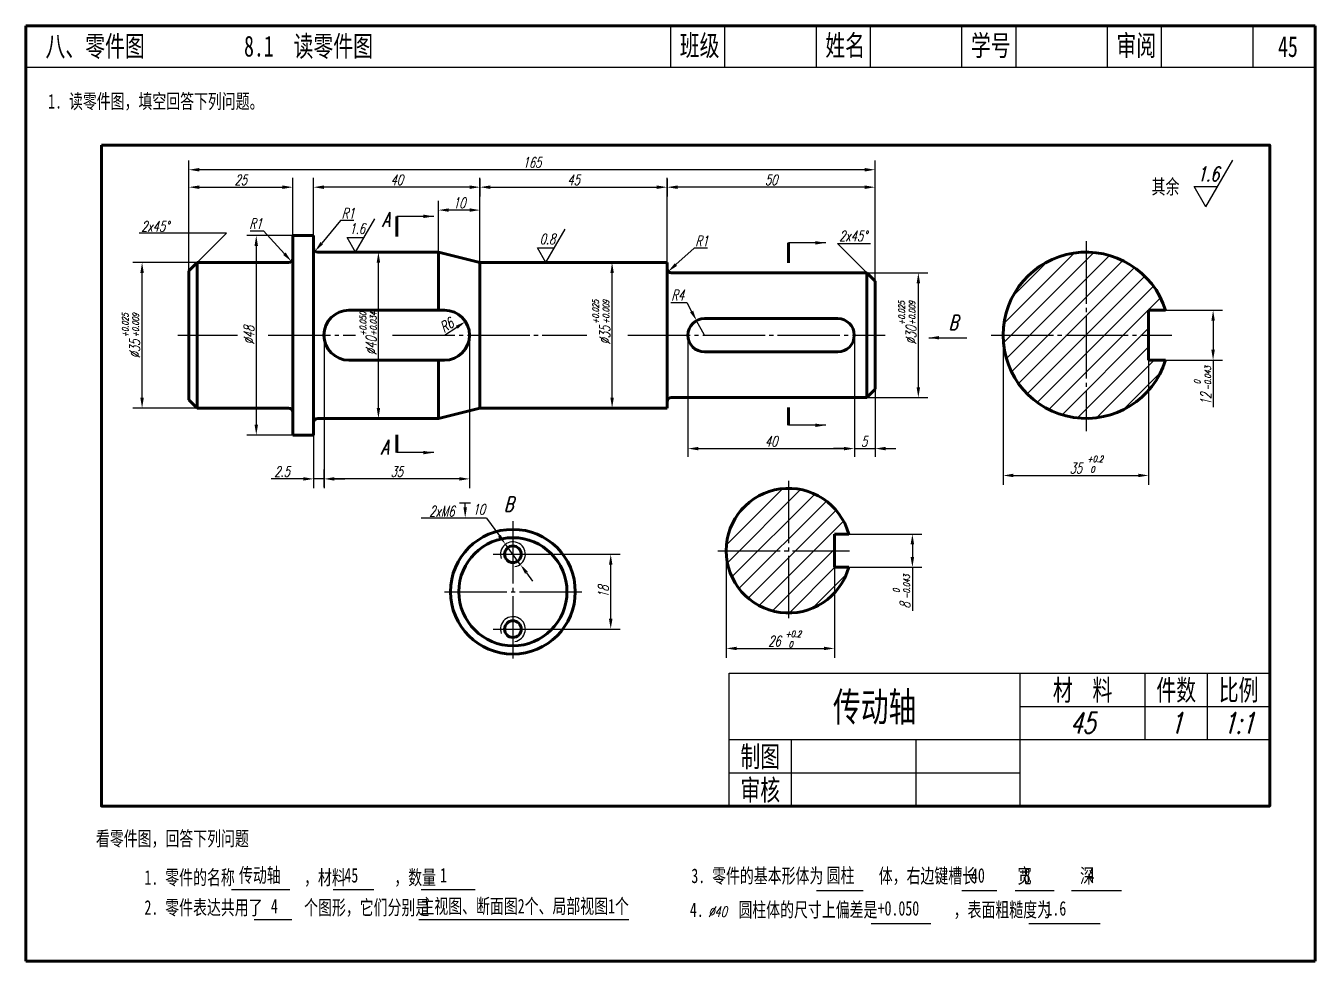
# Model space of a CAD drawing. Header units: millimetres. Extents: x -523 to 1030, y -411 to 275.
# Drawn here: x -522.6 to -212.6, y 50.4 to 275.4 of the extents above; entities that cross this region are included whole.
import ezdxf
from ezdxf.enums import TextEntityAlignment as Align

# ---------------------------------------------------------------- set-up
doc = ezdxf.new("R2010")
doc.units = ezdxf.units.MM
doc.header["$PDMODE"] = 33
doc.header["$PDSIZE"] = 1.5
doc.linetypes.add('myCENTER', pattern=[18, 15, -1, 1, -1])
for name, color, linetype, lineweight in [('中心线', 7, 'myCENTER', 25), ('剖面线', 7, 'Continuous', 25), ('尺寸', 7, 'Continuous', 25), ('文字', 7, 'Continuous', 25), ('标注', 7, 'Continuous', 25), ('标题文字', 7, 'Continuous', 25), ('答案文字', 1, 'Continuous', 25), ('粗实线', 7, 'Continuous', 50), ('细实线', 7, 'Continuous', 25)]:
    doc.layers.add(name, color=color, linetype=linetype, lineweight=lineweight)
doc.styles.add('上下标-1.5号', font='txt.shx', dxfattribs={"width": 0.7, "oblique": 15, "height": 1.5})
doc.styles.add('字母标注-2.5号', font='txt.shx', dxfattribs={"width": 0.7, "oblique": 15, "height": 2.5})
doc.styles.add('字母标注-3.5号', font='txt.shx', dxfattribs={"width": 0.7, "oblique": 15, "height": 3.5})
doc.styles.add('尺寸文字1-2.5号', font='txt.shx', dxfattribs={"width": 0.7, "oblique": 15, "height": 2.5})
doc.styles.add('标题汉字1-5号', font='SimSun.ttf', dxfattribs={"width": 0.7, "height": 5})
doc.styles.add('标题汉字2-3.5号', font='SimSun.ttf', dxfattribs={"width": 0.7, "height": 3.5})
doc.dimstyles.new('ISO-25', dxfattribs={"dimtxt": 3.5, "dimasz": 2.5, "dimexe": 2.25, "dimexo": 0, "dimgap": 0.5, "dimtad": 1, "dimdsep": 46, "dimtxsty": '尺寸文字1-2.5号', "dimcen": 2.5, "dimadec": 0, "dimazin": 0, "dimtfac": 1, "dimtmove": 0, "dimatfit": 2, "dimfxl": 0, "dimarcsym": 0})
doc.dimstyles.new('尺寸25', dxfattribs={"dimtxt": 2.5, "dimasz": 2.5, "dimexe": 2, "dimexo": 0, "dimgap": 0.5, "dimtad": 1, "dimdec": 0, "dimdsep": 46, "dimtxsty": '尺寸文字1-2.5号', "dimcen": 0, "dimadec": 0, "dimazin": 0, "dimtol": 1, "dimtp": 0.039, "dimtfac": 0.6, "dimtdec": 3, "dimtmove": 0, "dimatfit": 3, "dimfxl": 0, "dimarcsym": 0})
doc.dimstyles.new('水平标注25', dxfattribs={"dimtxt": 2.5, "dimasz": 2.5, "dimexe": 2, "dimexo": 0, "dimgap": 0.5, "dimtad": 1, "dimtih": 1, "dimtoh": 1, "dimdec": 0, "dimzin": 0, "dimdsep": 46, "dimtxsty": '尺寸文字1-2.5号', "dimcen": 0, "dimadec": 0, "dimazin": 0, "dimtfac": 1, "dimtdec": 0, "dimtmove": 1, "dimatfit": 2, "dimfxl": 0, "dimtolj": 1, "dimtzin": 0, "dimarcsym": 0})
pattern_1 = [(45, (-1588.9036, -572.3216), (-2.245064, 2.245064), [])]

# ---------------------------------------------------------------- blocks, each defined once
blk = doc.blocks.new('*D114')
at = {"layer": 'Defpoints', "color": 0}
for p in [(-494.66, 218.47), (-481.42, 218.47), (-481.42, 183.47)]:
    blk.add_point(p, dxfattribs=at)
at = {"layer": '尺寸', "color": 0, "lineweight": -2}
for p, q in [((-481.42, 218.47), (-496.91, 218.47)), ((-494.66, 185.97), (-494.66, 215.97)), ((-481.42, 183.47), (-496.91, 183.47))]:
    blk.add_line(p, q, dxfattribs=at)
at = {"layer": '尺寸', "color": 0}
for points in [[(-495.08, 215.97), (-494.24, 215.97), (-494.66, 218.47)], [(-495.08, 185.97), (-494.24, 185.97), (-494.66, 183.47)]]:
    blk.add_solid(points, dxfattribs=at)
at = {"layer": '尺寸', "color": 0, "insert": (-496.41, 197.66), "char_height": 2.5, "attachment_point": 5, "rotation": 90, "style": '尺寸文字1-2.5号'}
blk.add_mtext('%%c35', dxfattribs=at)
blk = doc.blocks.new('*D115')
at = {"layer": 'Defpoints', "color": 0}
for p in [(-458.42, 224.97), (-467.21, 176.97), (-458.42, 176.97)]:
    blk.add_point(p, dxfattribs=at)
at = {"layer": '尺寸', "color": 0, "lineweight": -2}
for p, q in [((-458.42, 224.97), (-469.46, 224.97)), ((-467.21, 222.47), (-467.21, 179.47)), ((-458.42, 176.97), (-469.46, 176.97))]:
    blk.add_line(p, q, dxfattribs=at)
at = {"layer": '尺寸', "color": 0}
for points in [[(-467.62, 222.47), (-466.79, 222.47), (-467.21, 224.97)], [(-467.62, 179.47), (-466.79, 179.47), (-467.21, 176.97)]]:
    blk.add_solid(points, dxfattribs=at)
at = {"layer": '尺寸', "color": 0, "insert": (-468.96, 200.97), "char_height": 2.5, "attachment_point": 5, "rotation": 90, "style": '尺寸文字1-2.5号'}
blk.add_mtext('%%c48', dxfattribs=at)
blk = doc.blocks.new('*D116')
at = {"layer": 'Defpoints', "color": 0}
for p in [(-368.17, 216.3), (-367.42, 216.97)]:
    blk.add_point(p, dxfattribs=at)
at = {"layer": '尺寸', "color": 0, "lineweight": -2}
for p, q in [((-361.96, 221.89), (-366.31, 217.97)), ((-358.75, 221.89), (-361.96, 221.89))]:
    blk.add_line(p, q, dxfattribs=at)
at = {"layer": '尺寸', "color": 0}
blk.add_solid([(-366.59, 218.28), (-366.03, 217.66), (-368.17, 216.3)], dxfattribs=at)
at = {"layer": '尺寸', "color": 0, "insert": (-360.1, 223.64), "char_height": 2.5, "attachment_point": 5, "style": '尺寸文字1-2.5号'}
blk.add_mtext('\\A1;R1', dxfattribs=at)
blk = doc.blocks.new('*D117')
at = {"layer": 'Defpoints', "color": 0}
for p in [(-423.42, 231.08), (-423.42, 220.97), (-413.42, 218.47)]:
    blk.add_point(p, dxfattribs=at)
at = {"layer": '尺寸', "color": 0, "lineweight": -2}
for p, q in [((-423.42, 220.97), (-423.42, 233.33)), ((-413.42, 218.47), (-413.42, 233.33)), ((-415.92, 231.08), (-420.92, 231.08))]:
    blk.add_line(p, q, dxfattribs=at)
at = {"layer": '尺寸', "color": 0}
for points in [[(-420.92, 231.5), (-420.92, 230.67), (-423.42, 231.08)], [(-415.92, 231.5), (-415.92, 230.67), (-413.42, 231.08)]]:
    blk.add_solid(points, dxfattribs=at)
at = {"layer": '尺寸', "color": 0, "insert": (-418.42, 232.83), "char_height": 2.5, "attachment_point": 5, "style": '尺寸文字1-2.5号'}
blk.add_mtext('10', dxfattribs=at)
blk = doc.blocks.new('*D118')
at = {"layer": 'Defpoints', "color": 0}
for p in [(-453.42, 236.59), (-413.42, 233.08), (-453.42, 224.97)]:
    blk.add_point(p, dxfattribs=at)
at = {"layer": '尺寸', "color": 0, "lineweight": -2}
for p, q in [((-453.42, 224.97), (-453.42, 238.84)), ((-413.42, 233.08), (-413.42, 238.84)), ((-415.92, 236.59), (-450.92, 236.59))]:
    blk.add_line(p, q, dxfattribs=at)
at = {"layer": '尺寸', "color": 0}
for points in [[(-450.92, 237.01), (-450.92, 236.17), (-453.42, 236.59)], [(-415.92, 237.01), (-415.92, 236.17), (-413.42, 236.59)]]:
    blk.add_solid(points, dxfattribs=at)
at = {"layer": '尺寸', "color": 0, "insert": (-433.42, 238.34), "char_height": 2.5, "attachment_point": 5, "style": '尺寸文字1-2.5号'}
blk.add_mtext('40', dxfattribs=at)
blk = doc.blocks.new('*D119')
at = {"layer": 'Defpoints', "color": 0}
for p in [(-413.42, 238.59), (-368.42, 236.59), (-368.42, 218.47)]:
    blk.add_point(p, dxfattribs=at)
at = {"layer": '尺寸', "color": 0, "lineweight": -2}
for p, q in [((-368.42, 218.47), (-368.42, 238.84)), ((-413.42, 238.59), (-413.42, 234.34)), ((-410.92, 236.59), (-370.92, 236.59))]:
    blk.add_line(p, q, dxfattribs=at)
at = {"layer": '尺寸', "color": 0}
for points in [[(-410.92, 237.01), (-410.92, 236.17), (-413.42, 236.59)], [(-370.92, 237.01), (-370.92, 236.17), (-368.42, 236.59)]]:
    blk.add_solid(points, dxfattribs=at)
at = {"layer": '尺寸', "color": 0, "insert": (-390.92, 238.34), "char_height": 2.5, "attachment_point": 5, "style": '尺寸文字1-2.5号'}
blk.add_mtext('45', dxfattribs=at)
blk = doc.blocks.new('*D120')
at = {"layer": 'Defpoints', "color": 0}
for p in [(-458.42, 236.59), (-458.42, 224.97), (-483.42, 216.47)]:
    blk.add_point(p, dxfattribs=at)
at = {"layer": '尺寸', "color": 0, "lineweight": -2}
for p, q in [((-483.42, 216.47), (-483.42, 238.84)), ((-458.42, 224.97), (-458.42, 238.84)), ((-480.92, 236.59), (-460.92, 236.59))]:
    blk.add_line(p, q, dxfattribs=at)
at = {"layer": '尺寸', "color": 0}
for points in [[(-480.92, 237.01), (-480.92, 236.17), (-483.42, 236.59)], [(-460.92, 237.01), (-460.92, 236.17), (-458.42, 236.59)]]:
    blk.add_solid(points, dxfattribs=at)
at = {"layer": '尺寸', "color": 0, "insert": (-470.92, 238.34), "char_height": 2.5, "attachment_point": 5, "style": '尺寸文字1-2.5号'}
blk.add_mtext('25', dxfattribs=at)
blk = doc.blocks.new('*D121')
at = {"layer": 'Defpoints', "color": 0}
for p in [(-437.84, 220.97), (-436.62, 220.97), (-435.4, 180.97)]:
    blk.add_point(p, dxfattribs=at)
at = {"layer": '尺寸', "color": 0, "lineweight": -2}
for p, q in [((-436.62, 220.97), (-440.09, 220.97)), ((-437.84, 183.47), (-437.84, 218.47)), ((-435.4, 180.97), (-440.09, 180.97))]:
    blk.add_line(p, q, dxfattribs=at)
at = {"layer": '尺寸', "color": 0}
for points in [[(-438.25, 218.47), (-437.42, 218.47), (-437.84, 220.97)], [(-438.25, 183.47), (-437.42, 183.47), (-437.84, 180.97)]]:
    blk.add_solid(points, dxfattribs=at)
at = {"layer": '尺寸', "color": 0, "insert": (-439.59, 198.43), "char_height": 2.5, "attachment_point": 5, "rotation": 90, "style": '尺寸文字1-2.5号'}
blk.add_mtext('%%c40', dxfattribs=at)
blk = doc.blocks.new('*D122')
at = {"layer": 'Defpoints', "color": 0}
for p in [(-382.18, 218.47), (-381.66, 218.47), (-383.49, 183.47)]:
    blk.add_point(p, dxfattribs=at)
at = {"layer": '尺寸', "color": 0, "lineweight": -2}
for p, q in [((-382.18, 218.47), (-379.41, 218.47)), ((-381.66, 185.97), (-381.66, 215.97)), ((-383.49, 183.47), (-379.41, 183.47))]:
    blk.add_line(p, q, dxfattribs=at)
at = {"layer": '尺寸', "color": 0}
for points in [[(-382.07, 215.97), (-381.24, 215.97), (-381.66, 218.47)], [(-382.07, 185.97), (-381.24, 185.97), (-381.66, 183.47)]]:
    blk.add_solid(points, dxfattribs=at)
at = {"layer": '尺寸', "color": 0, "insert": (-383.41, 200.97), "char_height": 2.5, "attachment_point": 5, "rotation": 90, "style": '尺寸文字1-2.5号'}
blk.add_mtext('%%C35', dxfattribs=at)
blk = doc.blocks.new('*D123')
at = {"layer": 'Defpoints', "color": 0}
for p in [(-450.92, 200.97), (-453.42, 176.97), (-453.42, 166.43)]:
    blk.add_point(p, dxfattribs=at)
at = {"layer": '尺寸', "color": 0, "lineweight": -2}
for p, q in [((-450.92, 200.97), (-450.92, 164.18)), ((-453.42, 176.97), (-453.42, 164.18)), ((-455.92, 166.43), (-463.59, 166.43)), ((-450.92, 166.43), (-453.42, 166.43)), ((-448.42, 166.43), (-445.92, 166.43))]:
    blk.add_line(p, q, dxfattribs=at)
at = {"layer": '尺寸', "color": 0}
for points in [[(-455.92, 166.85), (-455.92, 166.01), (-453.42, 166.43)], [(-448.42, 166.85), (-448.42, 166.01), (-450.92, 166.43)]]:
    blk.add_solid(points, dxfattribs=at)
at = {"layer": '尺寸', "color": 0, "insert": (-461.01, 168.18), "char_height": 2.5, "attachment_point": 5, "style": '尺寸文字1-2.5号'}
blk.add_mtext('2.5', dxfattribs=at)
blk = doc.blocks.new('*D124')
at = {"layer": 'Defpoints', "color": 0}
for p in [(-415.92, 200.97), (-450.92, 166.43), (-450.92, 164.43)]:
    blk.add_point(p, dxfattribs=at)
at = {"layer": '尺寸', "color": 0, "lineweight": -2}
for p, q in [((-415.92, 200.97), (-415.92, 164.18)), ((-450.92, 164.43), (-450.92, 168.68)), ((-418.42, 166.43), (-448.42, 166.43))]:
    blk.add_line(p, q, dxfattribs=at)
at = {"layer": '尺寸', "color": 0}
for points in [[(-448.42, 166.85), (-448.42, 166.01), (-450.92, 166.43)], [(-418.42, 166.85), (-418.42, 166.01), (-415.92, 166.43)]]:
    blk.add_solid(points, dxfattribs=at)
at = {"layer": '尺寸', "color": 0, "insert": (-433.42, 168.18), "char_height": 2.5, "attachment_point": 5, "style": '尺寸文字1-2.5号'}
blk.add_mtext('35', dxfattribs=at)
blk = doc.blocks.new('*D125')
at = {"layer": 'Defpoints', "color": 0}
for p in [(-416.92, 204.27), (-421.92, 200.97)]:
    blk.add_point(p, dxfattribs=at)
at = {"layer": '尺寸', "color": 0, "lineweight": -2}
blk.add_line((-421.92, 200.97), (-419, 202.9), dxfattribs=at)
at = {"layer": '尺寸', "color": 0}
blk.add_solid([(-419.23, 203.25), (-418.77, 202.55), (-416.92, 204.27)], dxfattribs=at)
at = {"layer": '尺寸', "color": 0, "insert": (-421.43, 203.39), "char_height": 2.5, "attachment_point": 5, "rotation": 33.4229, "style": '尺寸文字1-2.5号'}
blk.add_mtext('R6', dxfattribs=at)
blk = doc.blocks.new('*D126')
at = {"layer": 'Defpoints', "color": 0}
for p in [(-368.42, 238.59), (-368.42, 236.59), (-318.42, 213.97)]:
    blk.add_point(p, dxfattribs=at)
at = {"layer": '尺寸', "color": 0, "lineweight": -2}
for p, q in [((-318.42, 213.97), (-318.42, 238.84)), ((-368.42, 238.59), (-368.42, 234.34)), ((-320.92, 236.59), (-365.92, 236.59))]:
    blk.add_line(p, q, dxfattribs=at)
at = {"layer": '尺寸', "color": 0}
for points in [[(-365.92, 237.01), (-365.92, 236.17), (-368.42, 236.59)], [(-320.92, 237.01), (-320.92, 236.17), (-318.42, 236.59)]]:
    blk.add_solid(points, dxfattribs=at)
at = {"layer": '尺寸', "color": 0, "insert": (-343.42, 238.34), "char_height": 2.5, "attachment_point": 5, "style": '尺寸文字1-2.5号'}
blk.add_mtext('50', dxfattribs=at)
blk = doc.blocks.new('*D103')
at = {"layer": 'Defpoints', "color": 0}
for p in [(-483.42, 240.79), (-483.42, 238.59), (-318.42, 238.59)]:
    blk.add_point(p, dxfattribs=at)
at = {"layer": '尺寸', "color": 0, "lineweight": -2}
for p, q in [((-483.42, 238.59), (-483.42, 243.04)), ((-318.42, 238.59), (-318.42, 243.04)), ((-320.92, 240.79), (-480.92, 240.79))]:
    blk.add_line(p, q, dxfattribs=at)
at = {"layer": '尺寸', "color": 0}
for points in [[(-480.92, 241.2), (-480.92, 240.37), (-483.42, 240.79)], [(-320.92, 241.2), (-320.92, 240.37), (-318.42, 240.79)]]:
    blk.add_solid(points, dxfattribs=at)
at = {"layer": '尺寸', "color": 0, "insert": (-400.92, 242.54), "char_height": 2.5, "attachment_point": 5, "style": '尺寸文字1-2.5号'}
blk.add_mtext('165', dxfattribs=at)
blk = doc.blocks.new('*D127')
at = {"layer": 'Defpoints', "color": 0}
for p in [(-320.42, 215.97), (-308.03, 215.97), (-320.42, 185.97)]:
    blk.add_point(p, dxfattribs=at)
at = {"layer": '尺寸', "color": 0, "lineweight": -2}
for p, q in [((-320.42, 215.97), (-305.78, 215.97)), ((-308.03, 188.47), (-308.03, 213.47)), ((-320.42, 185.97), (-305.78, 185.97))]:
    blk.add_line(p, q, dxfattribs=at)
at = {"layer": '尺寸', "color": 0}
for points in [[(-308.45, 213.47), (-307.61, 213.47), (-308.03, 215.97)], [(-308.45, 188.47), (-307.61, 188.47), (-308.03, 185.97)]]:
    blk.add_solid(points, dxfattribs=at)
at = {"layer": '尺寸', "color": 0, "insert": (-309.78, 200.97), "char_height": 2.5, "attachment_point": 5, "rotation": 90, "style": '尺寸文字1-2.5号'}
blk.add_mtext('%%C30', dxfattribs=at)
blk = doc.blocks.new('*D128')
at = {"layer": 'Defpoints', "color": 0}
for p in [(-287.66, 200.97), (-252.66, 194.97), (-252.66, 167.25)]:
    blk.add_point(p, dxfattribs=at)
at = {"layer": '尺寸', "color": 0, "lineweight": -2}
for p, q in [((-287.66, 200.97), (-287.66, 165)), ((-252.66, 194.97), (-252.66, 165)), ((-285.16, 167.25), (-255.16, 167.25))]:
    blk.add_line(p, q, dxfattribs=at)
at = {"layer": '尺寸', "color": 0}
for points in [[(-285.16, 167.67), (-285.16, 166.84), (-287.66, 167.25)], [(-255.16, 167.67), (-255.16, 166.84), (-252.66, 167.25)]]:
    blk.add_solid(points, dxfattribs=at)
at = {"layer": '尺寸', "color": 0, "insert": (-270.16, 169), "char_height": 2.5, "attachment_point": 5, "style": '尺寸文字1-2.5号'}
blk.add_mtext('35', dxfattribs=at)
blk = doc.blocks.new('*D129')
at = {"layer": 'Defpoints', "color": 0}
for p in [(-248.58, 206.97), (-237.17, 206.97), (-248.58, 194.97)]:
    blk.add_point(p, dxfattribs=at)
at = {"layer": '尺寸', "color": 0, "lineweight": -2}
for p, q in [((-248.58, 206.97), (-234.92, 206.97)), ((-237.17, 204.47), (-237.17, 197.47)), ((-248.58, 194.97), (-234.92, 194.97)), ((-237.17, 194.97), (-237.17, 183.69))]:
    blk.add_line(p, q, dxfattribs=at)
at = {"layer": '尺寸', "color": 0}
for points in [[(-237.58, 204.47), (-236.75, 204.47), (-237.17, 206.97)], [(-237.58, 197.47), (-236.75, 197.47), (-237.17, 194.97)]]:
    blk.add_solid(points, dxfattribs=at)
at = {"layer": '尺寸', "color": 0, "insert": (-238.92, 185.64), "char_height": 2.5, "attachment_point": 5, "rotation": 90, "style": '尺寸文字1-2.5号'}
blk.add_mtext('12', dxfattribs=at)
blk = doc.blocks.new('*D130')
at = {"layer": 'Defpoints', "color": 0}
for p in [(-354.22, 149.16), (-328.22, 145.16), (-328.22, 125.65)]:
    blk.add_point(p, dxfattribs=at)
at = {"layer": '尺寸', "color": 0, "lineweight": -2}
for p, q in [((-354.22, 149.16), (-354.22, 123.4)), ((-328.22, 145.16), (-328.22, 123.4)), ((-351.72, 125.65), (-330.72, 125.65))]:
    blk.add_line(p, q, dxfattribs=at)
at = {"layer": '尺寸', "color": 0}
for points in [[(-351.72, 126.06), (-351.72, 125.23), (-354.22, 125.65)], [(-330.72, 126.06), (-330.72, 125.23), (-328.22, 125.65)]]:
    blk.add_solid(points, dxfattribs=at)
at = {"layer": '尺寸', "color": 0, "insert": (-342.64, 127.4), "char_height": 2.5, "attachment_point": 5, "style": '尺寸文字1-2.5号'}
blk.add_mtext('26', dxfattribs=at)
blk = doc.blocks.new('*D131')
at = {"layer": 'Defpoints', "color": 0}
for p in [(-324.76, 153.16), (-324.76, 145.16), (-309.47, 145.16)]:
    blk.add_point(p, dxfattribs=at)
at = {"layer": '尺寸', "color": 0, "lineweight": -2}
for p, q in [((-324.76, 153.16), (-307.22, 153.16)), ((-309.47, 150.66), (-309.47, 147.66)), ((-324.76, 145.16), (-307.22, 145.16)), ((-309.47, 145.16), (-309.47, 134.68))]:
    blk.add_line(p, q, dxfattribs=at)
at = {"layer": '尺寸', "color": 0}
for points in [[(-309.89, 150.66), (-309.05, 150.66), (-309.47, 153.16)], [(-309.89, 147.66), (-309.05, 147.66), (-309.47, 145.16)]]:
    blk.add_solid(points, dxfattribs=at)
at = {"layer": '尺寸', "color": 0, "insert": (-311.22, 135.99), "char_height": 2.5, "attachment_point": 5, "rotation": 90, "style": '尺寸文字1-2.5号'}
blk.add_mtext('8', dxfattribs=at)
blk = doc.blocks.new('*D132')
at = {"layer": 'Defpoints', "color": 0}
for p in [(-401, 148.29), (-381.99, 148.29), (-400.72, 130.29)]:
    blk.add_point(p, dxfattribs=at)
at = {"layer": '尺寸', "color": 0, "lineweight": -2}
for p, q in [((-401, 148.29), (-379.74, 148.29)), ((-381.99, 132.79), (-381.99, 145.79)), ((-400.72, 130.29), (-379.74, 130.29))]:
    blk.add_line(p, q, dxfattribs=at)
at = {"layer": '尺寸', "color": 0}
for points in [[(-382.41, 145.79), (-381.57, 145.79), (-381.99, 148.29)], [(-382.41, 132.79), (-381.57, 132.79), (-381.99, 130.29)]]:
    blk.add_solid(points, dxfattribs=at)
at = {"layer": '尺寸', "color": 0, "insert": (-383.74, 139.29), "char_height": 2.5, "attachment_point": 5, "rotation": 90, "style": '尺寸文字1-2.5号'}
blk.add_mtext('18', dxfattribs=at)
blk = doc.blocks.new('*D133')
at = {"layer": 'Defpoints', "color": 0}
for p in [(-407.28, 150.71), (-403.73, 145.87)]:
    blk.add_point(p, dxfattribs=at)
at = {"layer": '尺寸', "color": 0, "lineweight": -2}
for p, q in [((-411.86, 156.94), (-408.76, 152.72)), ((-403.73, 145.87), (-407.28, 150.71)), ((-402.25, 143.85), (-400.77, 141.84))]:
    blk.add_line(p, q, dxfattribs=at)
at = {"layer": '尺寸', "color": 0}
for points in [[(-408.42, 152.97), (-409.1, 152.48), (-407.28, 150.71)], [(-401.92, 144.1), (-402.59, 143.61), (-403.73, 145.87)]]:
    blk.add_solid(points, dxfattribs=at)
blk = doc.blocks.new('*D181')
at = {"layer": 'Defpoints', "color": 0}
for p in [(-459.42, 219.47), (-458.75, 218.73)]:
    blk.add_point(p, dxfattribs=at)
at = {"layer": '尺寸', "color": 0, "lineweight": -2}
for p, q in [((-468.7, 226.09), (-465.49, 226.09)), ((-465.49, 226.09), (-460.44, 220.58))]:
    blk.add_line(p, q, dxfattribs=at)
at = {"layer": '尺寸', "color": 0}
blk.add_solid([(-460.13, 220.86), (-460.74, 220.29), (-458.75, 218.73)], dxfattribs=at)
at = {"layer": '尺寸', "color": 0, "insert": (-467.34, 227.84), "char_height": 2.5, "attachment_point": 5, "style": '尺寸文字1-2.5号'}
blk.add_mtext('\\A1;R1', dxfattribs=at)
blk = doc.blocks.new('*D106')
at = {"layer": 'Defpoints', "color": 0}
for p in [(-453.06, 221.2), (-452.42, 221.97)]:
    blk.add_point(p, dxfattribs=at)
at = {"layer": '尺寸', "color": 0, "lineweight": -2}
for p, q in [((-446.97, 228.57), (-451.47, 223.13)), ((-443.76, 228.57), (-446.97, 228.57))]:
    blk.add_line(p, q, dxfattribs=at)
at = {"layer": '尺寸', "color": 0}
blk.add_solid([(-451.79, 223.39), (-451.15, 222.86), (-453.06, 221.2)], dxfattribs=at)
at = {"layer": '尺寸', "color": 0, "insert": (-445.12, 230.32), "char_height": 2.5, "attachment_point": 5, "style": '尺寸文字1-2.5号'}
blk.add_mtext('\\A1;R1', dxfattribs=at)
blk = doc.blocks.new('*D107')
at = {"layer": 'Defpoints', "color": 0}
for p in [(-361.34, 204.48), (-359.42, 200.97)]:
    blk.add_point(p, dxfattribs=at)
at = {"layer": '尺寸', "color": 0, "lineweight": -2}
for p, q in [((-367.52, 208.87), (-363.73, 208.87)), ((-363.73, 208.87), (-362.53, 206.68)), ((-359.42, 200.97), (-361.34, 204.48))]:
    blk.add_line(p, q, dxfattribs=at)
at = {"layer": '尺寸', "color": 0}
blk.add_solid([(-362.17, 206.88), (-362.9, 206.48), (-361.34, 204.48)], dxfattribs=at)
at = {"layer": '尺寸', "color": 0, "insert": (-365.87, 210.62), "char_height": 2.5, "attachment_point": 5, "style": '尺寸文字1-2.5号'}
blk.add_mtext('\\A1;R4', dxfattribs=at)
blk = doc.blocks.new('*D108')
at = {"layer": 'Defpoints', "color": 0}
for p in [(-363.42, 200.97), (-323.42, 200.97), (-323.42, 173.71)]:
    blk.add_point(p, dxfattribs=at)
at = {"layer": '尺寸', "color": 0, "lineweight": -2}
for p, q in [((-363.42, 200.97), (-363.42, 171.71)), ((-323.42, 200.97), (-323.42, 171.71)), ((-360.92, 173.71), (-325.92, 173.71))]:
    blk.add_line(p, q, dxfattribs=at)
at = {"layer": '尺寸', "color": 0}
for points in [[(-360.92, 174.13), (-360.92, 173.3), (-363.42, 173.71)], [(-325.92, 174.13), (-325.92, 173.3), (-323.42, 173.71)]]:
    blk.add_solid(points, dxfattribs=at)
at = {"layer": '尺寸', "color": 0, "insert": (-343.42, 175.46), "char_height": 2.5, "attachment_point": 5, "style": '尺寸文字1-2.5号'}
blk.add_mtext('\\A1;40', dxfattribs=at)
blk = doc.blocks.new('*D109')
at = {"layer": 'Defpoints', "color": 0}
for p in [(-323.42, 200.97), (-318.42, 187.97), (-318.42, 173.71)]:
    blk.add_point(p, dxfattribs=at)
at = {"layer": '尺寸', "color": 0, "lineweight": -2}
for p, q in [((-323.42, 200.97), (-323.42, 171.71)), ((-318.42, 187.97), (-318.42, 171.71)), ((-325.92, 173.71), (-328.42, 173.71)), ((-323.42, 173.71), (-318.42, 173.71)), ((-315.92, 173.71), (-313.42, 173.71))]:
    blk.add_line(p, q, dxfattribs=at)
at = {"layer": '尺寸', "color": 0}
for points in [[(-325.92, 174.13), (-325.92, 173.3), (-323.42, 173.71)], [(-315.92, 174.13), (-315.92, 173.3), (-318.42, 173.71)]]:
    blk.add_solid(points, dxfattribs=at)
at = {"layer": '尺寸', "color": 0, "insert": (-321.08, 175.43), "char_height": 2.5, "attachment_point": 5, "style": '尺寸文字1-2.5号'}
blk.add_mtext('\\A1;5', dxfattribs=at)

msp = doc.modelspace()

# ---------------------------------------------------------------- hatches: boundary and pattern name
at = {"layer": '剖面线'}
h = msp.add_hatch(dxfattribs=at)
h.set_pattern_fill('ANSI31', color=256, style=0)
h.set_pattern_definition(pattern_1)
h.paths.add_polyline_path([(-248.585, 194.97), (-252.664, 194.97), (-252.664, 206.97), (-248.585, 206.97, 6.5131307)])
h = msp.add_hatch(dxfattribs=at)
h.set_pattern_fill('ANSI31', color=256, style=0)
h.set_pattern_definition(pattern_1)
h.paths.add_polyline_path([(-328.22, 153.159), (-324.763, 153.159, 7.3642081), (-324.763, 145.159), (-328.22, 145.159)])

# ---------------------------------------------------------------- linework, layer by layer
at = {"layer": '中心线'}
for p, q in [((-267.664, 223.566), (-267.664, 177.913)), ((-486.091, 200.97), (-471.747, 200.97)), ((-464.336, 200.97), (-443.34, 200.97)), ((-434.448, 200.97), (-387.763, 200.97)), ((-377.882, 200.97), (-315.982, 200.97)), ((-290.551, 200.97), (-247.077, 200.97)), ((-339.22, 165.946), (-339.22, 132.434)), ((-405.507, 156.228), (-405.507, 122.467)), ((-356.251, 149.159), (-324.573, 149.159)), ((-410.219, 148.288), (-400.999, 148.288)), ((-421.953, 139.288), (-388.427, 139.288)), ((-410.219, 130.288), (-400.72, 130.288))]:
    msp.add_line(p, q, dxfattribs=at)
at = {"layer": '尺寸'}
for p, q in [((-474.352, 225.541), (-495.353, 225.541)), ((-481.423, 218.47), (-474.352, 225.541)), ((-320.423, 215.97), (-327.494, 223.041)), ((-327.494, 223.041), (-319.526, 223.041)), ((-418.325, 160.642), (-415.693, 160.642)), ((-411.855, 156.94), (-427.595, 156.94))]:
    msp.add_line(p, q, dxfattribs=at)
msp.add_lwpolyline([(-416.977, 159.554), (-416.977, 160.642)], dxfattribs=at)
msp.add_solid([(-416.56, 159.554), (-416.977, 157.054), (-417.393, 159.554)], dxfattribs=at)
at = {"layer": '文字'}
for p, q in [((-473.2, 67.631), (-459.114, 67.631)), ((-448.71, 67.631), (-438.946, 67.631)), ((-427.582, 67.631), (-414.616, 67.631)), ((-332.52, 67.453), (-321.336, 67.453)), ((-297.576, 67.453), (-289.128, 67.453)), ((-284.728, 67.453), (-275.401, 67.453)), ((-271.177, 67.453), (-259.209, 67.453)), ((-467.733, 60.425), (-458.641, 60.425)), ((-428.12, 60.425), (-377.674, 60.425)), ((-319.361, 59.449), (-305.033, 59.449)), ((-281.448, 59.449), (-264.338, 59.449))]:
    msp.add_line(p, q, dxfattribs=at)
at = {"layer": '标注'}
for p, q in [((-238.92, 231.857), (-232.454, 243.057)), ((-241.749, 236.757), (-236.091, 236.757)), ((-238.92, 231.857), (-241.749, 236.757)), ((-443.337, 220.97), (-438.718, 228.97)), ((-397.596, 218.47), (-392.978, 226.47)), ((-445.357, 224.47), (-441.316, 224.47)), ((-443.337, 220.97), (-445.357, 224.47)), ((-399.617, 221.97), (-395.576, 221.97)), ((-397.596, 218.47), (-399.617, 221.97))]:
    msp.add_line(p, q, dxfattribs=at)
at = {"layer": '粗实线'}
for p, q in [((-522.618, 275.413), (-522.618, 50.413)), ((-212.618, 275.413), (-522.618, 275.413)), ((-212.618, 50.413), (-212.618, 275.413)), ((-433.449, 229.574), (-433.449, 224.737)), ((-458.423, 224.97), (-458.423, 219.47)), ((-458.423, 224.97), (-453.423, 224.97)), ((-453.423, 224.97), (-453.423, 221.97)), ((-339.22, 223.207), (-339.22, 218.37)), ((-453.423, 179.97), (-453.423, 221.97)), ((-452.423, 220.97), (-423.423, 220.97)), ((-423.423, 220.97), (-423.423, 206.97)), ((-413.423, 218.47), (-423.423, 220.97)), ((-481.423, 218.47), (-483.423, 216.47)), ((-481.423, 218.47), (-459.423, 218.47)), ((-481.423, 218.47), (-481.423, 183.47)), ((-458.423, 182.47), (-458.423, 219.47)), ((-413.423, 218.47), (-413.423, 183.47)), ((-413.423, 218.47), (-368.423, 218.47)), ((-368.423, 218.47), (-368.423, 216.97)), ((-483.423, 216.47), (-483.423, 185.47)), ((-368.423, 216.97), (-368.423, 184.97)), ((-367.423, 215.97), (-320.423, 215.97)), ((-320.423, 215.97), (-318.423, 213.97)), ((-320.423, 215.97), (-320.423, 185.97)), ((-318.423, 213.97), (-318.423, 187.97)), ((-444.923, 206.97), (-421.923, 206.97)), ((-359.423, 204.97), (-327.423, 204.97)), ((-252.664, 206.97), (-252.664, 194.97)), ((-252.664, 206.97), (-248.585, 206.97)), ((-359.423, 196.97), (-327.423, 196.97)), ((-444.923, 194.97), (-421.923, 194.97)), ((-423.423, 194.97), (-423.423, 180.97)), ((-252.664, 194.97), (-248.585, 194.97)), ((-318.423, 187.97), (-320.423, 185.97)), ((-483.423, 185.47), (-481.423, 183.47)), ((-481.423, 183.47), (-459.423, 183.47)), ((-413.423, 183.47), (-423.423, 180.97)), ((-413.423, 183.47), (-368.423, 183.47)), ((-368.423, 183.47), (-368.423, 184.97)), ((-367.423, 185.97), (-320.423, 185.97)), ((-339.22, 183.607), (-339.22, 179.326)), ((-458.423, 176.97), (-458.423, 182.47)), ((-453.423, 176.97), (-453.423, 179.97)), ((-452.423, 180.97), (-423.423, 180.97)), ((-458.423, 176.97), (-453.423, 176.97)), ((-433.449, 177.027), (-433.449, 172.745)), ((-328.22, 153.159), (-328.22, 145.159)), ((-328.22, 153.159), (-324.763, 153.159)), ((-328.22, 145.159), (-324.763, 145.159)), ((-522.618, 50.413), (-212.618, 50.413))]:
    msp.add_line(p, q, dxfattribs=at)
msp.add_lwpolyline([(-504.428, 246.724), (-223.535, 246.724), (-223.535, 87.711), (-504.428, 87.711)], close=True, dxfattribs=at)
for centre, radius in [((-405.507, 139.288), 15), ((-405.507, 139.288), 13), ((-405.507, 148.288), 2), ((-405.507, 130.288), 2)]:
    msp.add_circle(centre, radius, dxfattribs=at)
for centre, radius, start, end in [((-452.423, 221.97), 1, 180, 270), ((-267.664, 200.97), 20, 17.4576, 342.5424), ((-459.423, 219.47), 1, 270, 0), ((-367.423, 216.97), 1, 180, 270), ((-444.923, 200.97), 6, 90, 270), ((-421.923, 200.97), 6, 270, 90), ((-359.423, 200.97), 4, 90, 270), ((-327.423, 200.97), 4, 270, 90), ((-459.423, 182.47), 1, 0, 90), ((-367.423, 184.97), 1, 90, 180), ((-452.423, 179.97), 1, 90, 180), ((-339.22, 149.159), 15, 15.46601, 344.53399)]:
    msp.add_arc(centre, radius, start, end, dxfattribs=at)
at = {"layer": '细实线'}
for p, q in [((-367.618, 275.413), (-367.618, 265.413)), ((-354.618, 275.413), (-354.618, 265.413)), ((-332.618, 275.413), (-332.618, 265.413)), ((-319.618, 275.413), (-319.618, 265.413)), ((-297.618, 275.413), (-297.618, 265.413)), ((-284.618, 275.413), (-284.618, 265.413)), ((-262.618, 275.413), (-262.618, 265.413)), ((-249.618, 275.413), (-249.618, 265.413)), ((-227.618, 275.413), (-227.618, 265.413)), ((-212.618, 265.413), (-522.618, 265.413)), ((-353.535, 119.711), (-223.535, 119.711)), ((-353.535, 87.711), (-353.535, 119.711)), ((-283.535, 87.711), (-283.535, 119.711)), ((-253.535, 103.711), (-253.535, 119.711)), ((-238.535, 103.711), (-238.535, 119.711)), ((-223.535, 87.711), (-223.535, 119.711)), ((-283.535, 111.711), (-223.535, 111.711)), ((-353.535, 103.711), (-223.535, 103.711)), ((-338.535, 87.711), (-338.535, 103.711)), ((-308.535, 87.711), (-308.535, 103.711)), ((-353.535, 95.711), (-283.535, 95.711)), ((-353.535, 87.711), (-223.535, 87.711))]:
    msp.add_line(p, q, dxfattribs=at)
for centre in [(-405.507, 148.288), (-405.507, 130.288)]:
    msp.add_arc(centre, 3, 279.02651, 200.30861, dxfattribs=at)

# ---------------------------------------------------------------- texts
at = {"layer": '尺寸', "style": '标题汉字2-3.5号', "width": 0.7}
msp.add_text('其余', height=3.5, dxfattribs=at).set_placement((-251.95, 234.95))
at = {"layer": '尺寸', "oblique": 15, "width": 0.7}
for s, height, style, p in [('2x45%%D', 2.5, '尺寸文字1-2.5号', (-494.882, 225.9)), ('2x45%%D', 2.5, '尺寸文字1-2.5号', (-327.08, 223.584)), ('+0.2', 1.5, '上下标-1.5号', (-267.42, 170.437)), ('0', 1.5, '上下标-1.5号', (-266.662, 167.937)), ('2xM6', 2.5, '尺寸文字1-2.5号', (-425.611, 157.414)), ('10', 2.5, '尺寸文字1-2.5号', (-415.202, 157.842)), ('+0.2', 1.5, '上下标-1.5号', (-339.996, 128.353)), ('0', 1.5, '上下标-1.5号', (-339.238, 125.853))]:
    msp.add_text(s, height=height, dxfattribs=dict(at, style=style)).set_placement(p)
at = {"layer": '尺寸', "style": '上下标-1.5号', "oblique": 15, "width": 0.7}
for s, p in [('+0.025', (-384.868, 203.659)), ('+0.009', (-382.368, 203.659)), ('+0.025', (-311.275, 203.39)), ('+0.009', (-308.775, 203.39)), ('+0.025', (-497.962, 200.46)), ('+0.009', (-495.462, 200.46)), ('+0.050', (-440.803, 200.793)), ('+0.034', (-438.303, 200.793)), ('-0.043', (-237.682, 187.725)), ('0', (-240.182, 189.172)), ('-0.043', (-310.084, 137.555)), ('0', (-312.584, 139.002))]:
    msp.add_text(s, height=1.5, rotation=90, dxfattribs=at).set_placement(p)
at = {"layer": '文字', "style": '标题汉字2-3.5号', "width": 0.7}
for s, p in [('1. 读零件图，填空回答下列问题。', (-517.24, 255.509)), ('看零件图，回答下列问题', (-505.75, 78.166)), ('1. 零件的名称          ，材料       ，数量  ', (-494.087, 68.816)), ('3. 零件的基本形体为        体，右边键槽长      宽       深', (-362.612, 69.214)), ('2. 零件表达共用了      个图形，它们分别是', (-494.087, 61.588)), ('4.     圆柱体的尺寸上偏差是           ，表面粗糙度为', (-362.954, 61.052))]:
    msp.add_text(s, height=3.5, dxfattribs=at).set_placement(p)
at = {"layer": '文字', "style": '字母标注-2.5号', "oblique": 15, "width": 0.7}
msp.add_text('%%C40', height=2.5, dxfattribs=at).set_placement((-358.564, 61.101))
at = {"layer": '标注', "oblique": 15, "width": 0.7}
for s, height, style, p in [('1.6', 3.5, '尺寸文字1-2.5号', (-240.988, 238.002)), ('A', 3.5, '字母标注-3.5号', (-436.943, 227.08)), ('1.6', 2.5, '尺寸文字1-2.5号', (-444.814, 225.359)), ('0.8', 2.5, '尺寸文字1-2.5号', (-399.073, 222.859)), ('B', 3.5, '字母标注-3.5号', (-300.736, 202.289)), ('A', 3.5, '字母标注-3.5号', (-437.257, 172.295)), ('B', 3.5, '字母标注-3.5号', (-407.601, 158.622))]:
    msp.add_text(s, height=height, dxfattribs=dict(at, style=style)).set_placement(p)
at = {"layer": '标题文字', "style": '标题汉字1-5号', "width": 0.7}
for s, p in [('八、零件图\u3000\u3000\u3000\u3000\u30008.1  读零件图', (-517.885, 268.011)), ('班级', (-365.393, 268.177)), ('姓名', (-330.393, 268.177)), ('学号', (-295.393, 268.177)), ('审阅', (-260.393, 268.177)), ('45', (-221.562, 267.909))]:
    msp.add_text(s, height=5, dxfattribs=at).set_placement(p)
at = {"layer": '答案文字', "style": '标题汉字2-3.5号', "width": 0.7}
for s, p in [('传动轴', (-471.351, 69.352)), ('45', (-446.025, 69.352)), ('1', (-423.048, 69.352)), ('圆柱', (-330.07, 69.306)), ('40', (-295.378, 69.306)), ('8', (-282.717, 69.306)), ('4', (-267.343, 69.306)), ('4', (-463.69, 61.915)), ('主视图、断面图2个、局部视图1个', (-427.737, 61.915)), ('+0.050', (-317.824, 61.388)), ('1.6', (-277.47, 61.388))]:
    msp.add_text(s, height=3.5, dxfattribs=at).set_placement(p)
at = {"layer": '细实线', "style": '标题汉字1-5号', "width": 0.7}
for s, height, p in [('材  料', 5, (-268.535, 115.711)), ('件数', 5, (-246.035, 115.711)), ('比例', 5, (-231.035, 115.711)), ('传动轴', 7, (-318.535, 111.711)), ('制图', 5, (-346.035, 99.711)), ('审核', 5, (-346.035, 91.711))]:
    msp.add_text(s, height=height, dxfattribs=at).set_placement(p, align=Align.MIDDLE)
at = {"layer": '细实线', "style": '尺寸文字1-2.5号', "oblique": 15, "width": 0.7}
for s, p in [('45', (-268.535, 107.711)), ('1', (-246.035, 107.711)), ('1:1', (-231.035, 107.711))]:
    msp.add_text(s, height=5, dxfattribs=at).set_placement(p, align=Align.MIDDLE)

# ---------------------------------------------------------------- dimensions: what is measured, and where the dimension line sits
at = {"layer": '尺寸'}
for base, p1, p2, dimstyle, picture, middle in [((-483.423, 240.787), (-318.423, 238.591), (-483.423, 238.591), 'ISO-25', '*D103', (-400.923, 242.537)), ((-458.423, 236.591), (-483.423, 216.47), (-458.423, 224.97), 'ISO-25', '*D120', (-470.923, 238.341)), ((-453.423, 236.591), (-413.423, 233.082), (-453.423, 224.97), 'ISO-25', '*D118', (-433.423, 238.341)), ((-368.423, 236.591), (-413.423, 238.591), (-368.423, 218.47), 'ISO-25', '*D119', (-390.923, 238.341)), ((-368.423, 236.591), (-318.423, 213.97), (-368.423, 238.591), 'ISO-25', '*D126', (-343.423, 238.341)), ((-423.423, 231.082), (-413.423, 218.47), (-423.423, 220.97), 'ISO-25', '*D117', (-418.423, 232.832)), ((-453.423, 166.431), (-450.923, 200.97), (-453.423, 176.97), 'ISO-25', '*D123', (-461.008, 168.181)), ((-450.923, 166.431), (-415.923, 200.97), (-450.923, 164.431), 'ISO-25', '*D124', (-433.423, 168.181)), ((-323.423, 173.715), (-363.423, 200.97), (-323.423, 200.97), '水平标注25', '*D108', (-343.423, 175.465)), ((-252.664, 167.255), (-287.664, 200.97), (-252.664, 194.97), 'ISO-25', '*D128', (-270.164, 169.005))]:
    dim = msp.add_linear_dim(base=base, p1=p1, p2=p2, dimstyle=dimstyle, dxfattribs=at)
    dim.commit()
    dim.dimension.update_dxf_attribs({"geometry": picture, "text_midpoint": middle})
for center, mpoint, picture, middle in [((-459.423, 219.47), (-458.748, 218.732), '*D181', (-465.486, 226.095)), ((-452.423, 221.97), (-453.059, 221.198), '*D106', (-446.974, 228.573)), ((-367.423, 216.97), (-368.166, 216.3), '*D116', (-361.959, 221.892))]:
    dim = msp.add_radius_dim(center=center, mpoint=mpoint, dimstyle='水平标注25', dxfattribs=at)
    dim.commit()
    dim.dimension.update_dxf_attribs({"geometry": picture, "text_midpoint": middle, "dimtype": 164})
for base, p1, p2, text, picture, middle in [((-467.205, 176.97), (-458.423, 224.97), (-458.423, 176.97), '%%c<>', '*D115', (-468.955, 200.97)), ((-381.657, 218.47), (-383.493, 183.47), (-382.182, 218.47), '%%C<>', '*D122', (-383.407, 200.97))]:
    dim = msp.add_linear_dim(base=base, p1=p1, p2=p2, angle=90, text=text, dimstyle='ISO-25', dxfattribs=at)
    dim.commit()
    dim.dimension.update_dxf_attribs({"geometry": picture, "text_midpoint": middle})
for base, p1, p2, text, picture, middle in [((-437.835, 220.97), (-435.396, 180.97), (-436.622, 220.97), '%%c<>', '*D121', (-437.835, 198.426)), ((-494.661, 218.47), (-481.423, 183.47), (-481.423, 218.47), '%%c<>', '*D114', (-494.661, 197.658)), ((-308.03, 215.97), (-320.423, 185.97), (-320.423, 215.97), '%%C<>', '*D127', (-308.03, 200.97))]:
    dim = msp.add_linear_dim(base=base, p1=p1, p2=p2, angle=90, text=text, dimstyle='ISO-25', dxfattribs=at)
    dim.commit()
    dim.dimension.update_dxf_attribs({"geometry": picture, "text_midpoint": middle, "dimtype": 160})
for center, mpoint, dimstyle, picture, middle in [((-359.423, 200.97), (-361.336, 204.482), '水平标注25', '*D107', (-365.875, 210.623)), ((-421.923, 200.97), (-416.915, 204.274), 'ISO-25', '*D125', (-421.426, 203.394))]:
    dim = msp.add_radius_dim(center=center, mpoint=mpoint, dimstyle=dimstyle, dxfattribs=at)
    dim.commit()
    dim.dimension.update_dxf_attribs({"geometry": picture, "text_midpoint": middle})
for base, p1, p2, picture, middle in [((-237.167, 206.97), (-248.585, 194.97), (-248.585, 206.97), '*D129', (-237.167, 185.639)), ((-309.47, 145.159), (-324.763, 153.159), (-324.763, 145.159), '*D131', (-309.47, 135.988))]:
    dim = msp.add_linear_dim(base=base, p1=p1, p2=p2, angle=90, dimstyle='ISO-25', dxfattribs=at)
    dim.commit()
    dim.dimension.update_dxf_attribs({"geometry": picture, "text_midpoint": middle, "dimtype": 160})
for base, p1, p2, dimstyle, picture, middle in [((-318.423, 173.715), (-323.423, 200.97), (-318.423, 187.97), '水平标注25', '*D109', (-321.079, 173.676)), ((-328.22, 125.648), (-354.22, 149.159), (-328.22, 145.159), 'ISO-25', '*D130', (-342.641, 125.648))]:
    dim = msp.add_linear_dim(base=base, p1=p1, p2=p2, dimstyle=dimstyle, dxfattribs=at)
    dim.commit()
    dim.dimension.update_dxf_attribs({"geometry": picture, "text_midpoint": middle, "dimtype": 160})
dim = msp.add_diameter_dim_2p(p1=(-403.732, 145.87), p2=(-407.282, 150.707), text=' ', dimstyle='尺寸25', dxfattribs=at)
dim.commit()
dim.dimension.update_dxf_attribs({"geometry": '*D133', "text_midpoint": (-411.855, 156.94), "dimtype": 163})
dim = msp.add_linear_dim(base=(-381.991, 148.288), p1=(-400.72, 130.288), p2=(-400.999, 148.288), angle=90, dimstyle='ISO-25', dxfattribs=at)
dim.commit()
dim.dimension.update_dxf_attribs({"geometry": '*D132', "text_midpoint": (-383.741, 139.288)})

# ---------------------------------------------------------------- leaders
msp.add_leader([(-305.548, 200.372), (-296.354, 200.372)], dimstyle='尺寸25', override={"dimgap": 0.5, "dimtad": 0}, dxfattribs=at)
at = {"layer": '细实线'}
for points in [[(-424.517, 229.574), (-433.449, 229.574)], [(-330.288, 223.207), (-339.22, 223.207)], [(-330.288, 179.326), (-339.22, 179.326)], [(-424.517, 172.745), (-433.449, 172.745)]]:
    msp.add_leader(points, dimstyle='尺寸25', override={"dimgap": 0.5, "dimtad": 0, "dimtoh": 1}, dxfattribs=at)

doc.saveas('drawing.dxf')
